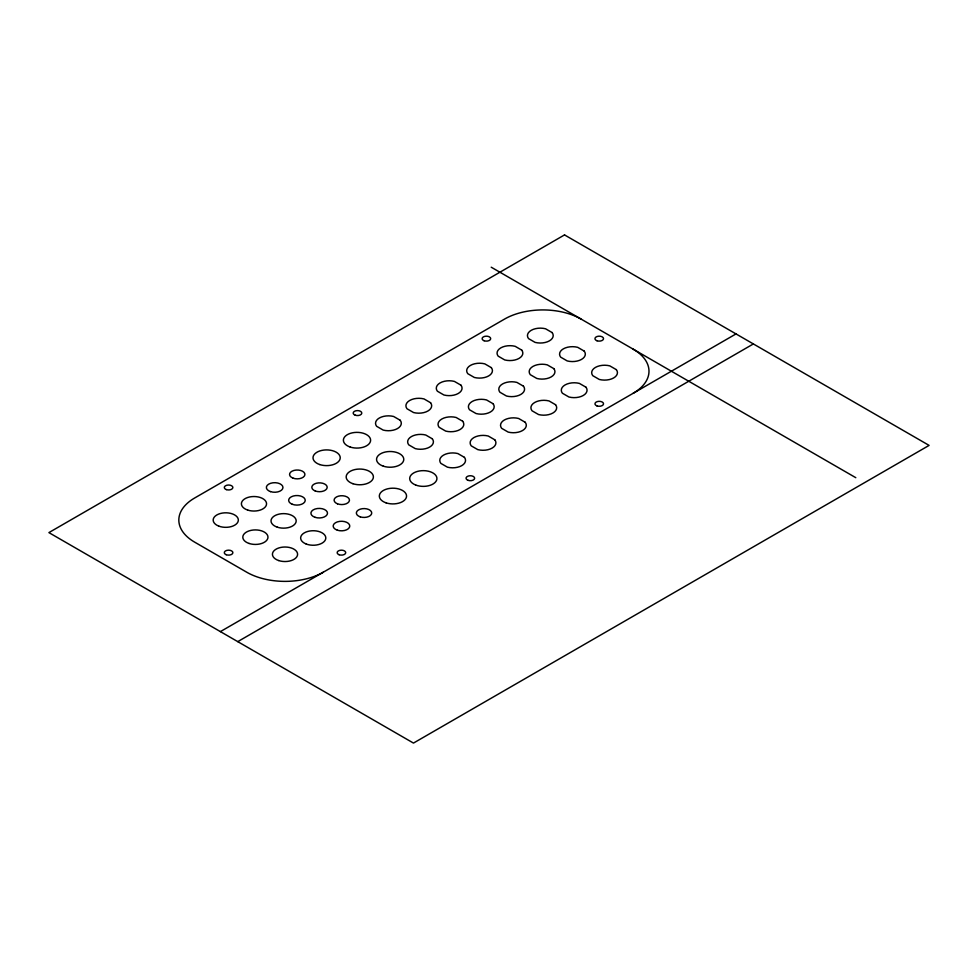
<?xml version="1.0" encoding="UTF-8"?>
<svg xmlns="http://www.w3.org/2000/svg" width="978" height="978" viewBox="0 0 978 978"><rect width="100%" height="100%" fill="white"/><g stroke="black" fill="none" stroke-linecap="round" stroke-linejoin="round"><path stroke-width="1.47" d="M220.392 631.617L736.006 333.926M237.752 641.629L753.378 343.938M491.225 267.202L855.799 477.692M323.253 572.228A54.083 31.223 0 0 1 246.762 572.228L194.683 542.154A54.083 31.223 0 0 1 194.683 497.985L504.575 319.072A54.083 31.223 0 0 1 581.066 319.072M633.145 349.146A54.083 31.223 0 0 1 633.145 393.303M564.526 234.916L48.9 532.607L413.474 743.084L929.1 445.393L564.526 234.916M552.105 332.557L545.553 328.779A12.885 7.445 0 0 0 531.213 330.319A12.885 7.445 0 0 0 528.548 338.608L535.088 342.386A12.885 7.445 0 0 0 549.44 340.845A12.885 7.445 0 0 0 552.105 332.557M584.221 351.102L577.68 347.324A12.885 7.445 0 0 0 563.328 348.865A12.885 7.445 0 0 0 560.663 357.141L567.203 360.931A12.885 7.445 0 0 0 581.555 359.391A12.885 7.445 0 0 0 584.221 351.102M616.336 369.647L609.795 365.87A12.885 7.445 0 0 0 595.443 367.41A12.885 7.445 0 0 0 592.778 375.686L599.318 379.464A12.885 7.445 0 0 0 613.671 377.936A12.885 7.445 0 0 0 616.336 369.647M521.726 350.1L515.174 346.322A12.885 7.445 0 0 0 500.822 347.862A12.885 7.445 0 0 0 498.157 356.139L504.709 359.928A12.885 7.445 0 0 0 519.061 358.388A12.885 7.445 0 0 0 521.726 350.1M553.841 368.645L547.289 364.867A12.885 7.445 0 0 0 532.949 366.408A12.885 7.445 0 0 0 530.284 374.684L536.824 378.462A12.885 7.445 0 0 0 551.176 376.933A12.885 7.445 0 0 0 553.841 368.645M585.956 387.19L579.416 383.413A12.885 7.445 0 0 0 565.064 384.941A12.885 7.445 0 0 0 562.399 393.229L568.939 397.007A12.885 7.445 0 0 0 583.291 395.467A12.885 7.445 0 0 0 585.956 387.19M491.335 367.642L484.795 363.865A12.885 7.445 0 0 0 470.442 365.405A12.885 7.445 0 0 0 467.777 373.682L474.33 377.459A12.885 7.445 0 0 0 488.67 375.931A12.885 7.445 0 0 0 491.335 367.642M523.462 386.188L516.91 382.41A12.885 7.445 0 0 0 502.558 383.938A12.885 7.445 0 0 0 499.905 392.227L506.445 396.004A12.885 7.445 0 0 0 520.797 394.464A12.885 7.445 0 0 0 523.462 386.188M555.577 404.721L549.025 400.943A12.885 7.445 0 0 0 534.685 402.484A12.885 7.445 0 0 0 532.02 410.772L538.56 414.55A12.885 7.445 0 0 0 552.912 413.009A12.885 7.445 0 0 0 555.577 404.721M460.956 385.185L454.415 381.408A12.885 7.445 0 0 0 440.063 382.936A12.885 7.445 0 0 0 437.398 391.224L443.939 395.002A12.885 7.445 0 0 0 458.291 393.462A12.885 7.445 0 0 0 460.956 385.185M493.071 403.718L486.531 399.941A12.885 7.445 0 0 0 472.178 401.481A12.885 7.445 0 0 0 469.513 409.77L476.066 413.547A12.885 7.445 0 0 0 490.406 412.007A12.885 7.445 0 0 0 493.071 403.718M525.198 422.264L518.646 418.486A12.885 7.445 0 0 0 504.293 420.027A12.885 7.445 0 0 0 501.641 428.315L508.181 432.093A12.885 7.445 0 0 0 522.533 430.552A12.885 7.445 0 0 0 525.198 422.264M430.577 402.728L424.036 398.938A12.885 7.445 0 0 0 409.684 400.479A12.885 7.445 0 0 0 407.019 408.767L413.56 412.545A12.885 7.445 0 0 0 427.912 411.004A12.885 7.445 0 0 0 430.577 402.728M462.692 421.261L456.151 417.484A12.885 7.445 0 0 0 441.799 419.024A12.885 7.445 0 0 0 439.134 427.313L445.675 431.09A12.885 7.445 0 0 0 460.027 429.55A12.885 7.445 0 0 0 462.692 421.261M494.807 439.807L488.266 436.029A12.885 7.445 0 0 0 473.914 437.569A12.885 7.445 0 0 0 471.249 445.858L477.802 449.635A12.885 7.445 0 0 0 492.142 448.095A12.885 7.445 0 0 0 494.807 439.807M400.198 420.259L393.645 416.481A12.885 7.445 0 0 0 379.305 418.022A12.885 7.445 0 0 0 376.64 426.31L383.18 430.088A12.885 7.445 0 0 0 397.533 428.547A12.885 7.445 0 0 0 400.198 420.259M432.313 438.804L425.772 435.027A12.885 7.445 0 0 0 411.42 436.567A12.885 7.445 0 0 0 408.755 444.856L415.295 448.633A12.885 7.445 0 0 0 429.648 447.093A12.885 7.445 0 0 0 432.313 438.804M464.428 457.349L457.887 453.572A12.885 7.445 0 0 0 443.535 455.112A12.885 7.445 0 0 0 440.87 463.389L447.411 467.166A12.885 7.445 0 0 0 461.763 465.638A12.885 7.445 0 0 0 464.428 457.349M337.483 503.817A7.677 4.425 0 0 0 349.439 500.467A7.677 4.425 0 0 0 338.437 496.164A7.677 4.425 0 0 0 337.483 503.817M247.691 510.076A12.58 7.262 0 0 0 266.554 503.78A12.58 7.262 0 0 0 247.691 497.496A12.58 7.262 0 0 0 247.691 510.076M277.312 527.179A12.58 7.262 0 0 0 296.187 520.883A12.58 7.262 0 0 0 277.312 514.599A12.58 7.262 0 0 0 277.312 527.179M306.163 544A12.58 7.262 0 0 0 325.772 538.511A12.58 7.262 0 0 0 307.728 531.457A12.58 7.262 0 0 0 306.163 544M270.527 491.616A8.289 4.78 0 0 0 282.96 487.472A8.289 4.78 0 0 0 270.527 483.328A8.289 4.78 0 0 0 270.527 491.616M292.3 504.281A8.289 4.78 0 0 0 305.209 500.663A8.289 4.78 0 0 0 293.314 496.017A8.289 4.78 0 0 0 292.3 504.281M315.075 517.325A8.289 4.78 0 0 0 327.496 513.181A8.289 4.78 0 0 0 315.075 509.037A8.289 4.78 0 0 0 315.075 517.325M337.337 530.186A8.289 4.78 0 0 0 349.769 526.042A8.289 4.78 0 0 0 337.337 521.897A8.289 4.78 0 0 0 337.337 530.186M292.948 478.108A7.677 4.425 0 0 0 304.892 474.758A7.677 4.425 0 0 0 293.889 470.455A7.677 4.425 0 0 0 292.948 478.108M315.209 490.956A7.677 4.425 0 0 0 327.165 487.606A7.677 4.425 0 0 0 316.151 483.303A7.677 4.425 0 0 0 315.209 490.956M360.21 516.849A7.677 4.425 0 0 0 371.726 513.01A7.677 4.425 0 0 0 360.21 509.171A7.677 4.425 0 0 0 360.21 516.849M278.718 560.565A12.58 7.262 0 0 0 297.593 554.281A12.58 7.262 0 0 0 278.718 547.986A12.58 7.262 0 0 0 278.718 560.565M249.097 543.462A12.58 7.262 0 0 0 267.972 537.179A12.58 7.262 0 0 0 249.097 530.883A12.58 7.262 0 0 0 249.097 543.462M218.717 526.091A12.58 7.262 0 0 0 238.314 520.589A12.58 7.262 0 0 0 220.27 513.536A12.58 7.262 0 0 0 218.717 526.091M597.045 340.784A4.291 2.482 0 0 0 603.536 338.681A4.291 2.482 0 0 0 597.142 336.481A4.291 2.482 0 0 0 597.045 340.784M596.971 405.907A4.291 2.482 0 0 0 603.536 403.89A4.291 2.482 0 0 0 597.216 401.616A4.291 2.482 0 0 0 596.971 405.907M339.146 554.746A4.291 2.482 0 0 0 345.723 552.741A4.291 2.482 0 0 0 339.427 550.455A4.291 2.482 0 0 0 339.146 554.746M226.224 554.722A4.291 2.482 0 0 0 232.874 552.79A4.291 2.482 0 0 0 226.651 550.431A4.291 2.482 0 0 0 226.224 554.722M226.321 489.599A4.291 2.482 0 0 0 232.874 487.582A4.291 2.482 0 0 0 226.566 485.308A4.291 2.482 0 0 0 226.321 489.599M484.11 340.747A4.291 2.482 0 0 0 490.687 338.743A4.291 2.482 0 0 0 484.391 336.456A4.291 2.482 0 0 0 484.11 340.747M468.046 480.32A4.291 2.482 0 0 0 474.636 478.315A4.291 2.482 0 0 0 468.328 476.029A4.291 2.482 0 0 0 468.046 480.32M355.222 415.185A4.291 2.482 0 0 0 361.787 413.156A4.291 2.482 0 0 0 355.466 410.882A4.291 2.482 0 0 0 355.222 415.185M383.339 466.176A13.631 7.873 0 0 0 403.78 459.367A13.631 7.873 0 0 0 383.339 452.557A13.631 7.873 0 0 0 383.339 466.176M352.96 483.719A13.631 7.873 0 0 0 373.4 476.909A13.631 7.873 0 0 0 352.96 470.1A13.631 7.873 0 0 0 352.96 483.719M319.794 464.574A13.631 7.873 0 0 0 340.234 457.765A13.631 7.873 0 0 0 319.794 450.956A13.631 7.873 0 0 0 319.794 464.574M350.173 447.032A13.631 7.873 0 0 0 370.613 440.222A13.631 7.873 0 0 0 350.173 433.413A13.631 7.873 0 0 0 350.173 447.032M386.114 502.863A13.631 7.873 0 0 0 406.555 496.054A13.631 7.873 0 0 0 386.114 489.244A13.631 7.873 0 0 0 386.114 502.863M415.674 485.027A13.631 7.873 0 0 0 436.897 479.073A13.631 7.873 0 0 0 417.361 471.433A13.631 7.873 0 0 0 415.674 485.027"/></g></svg>
